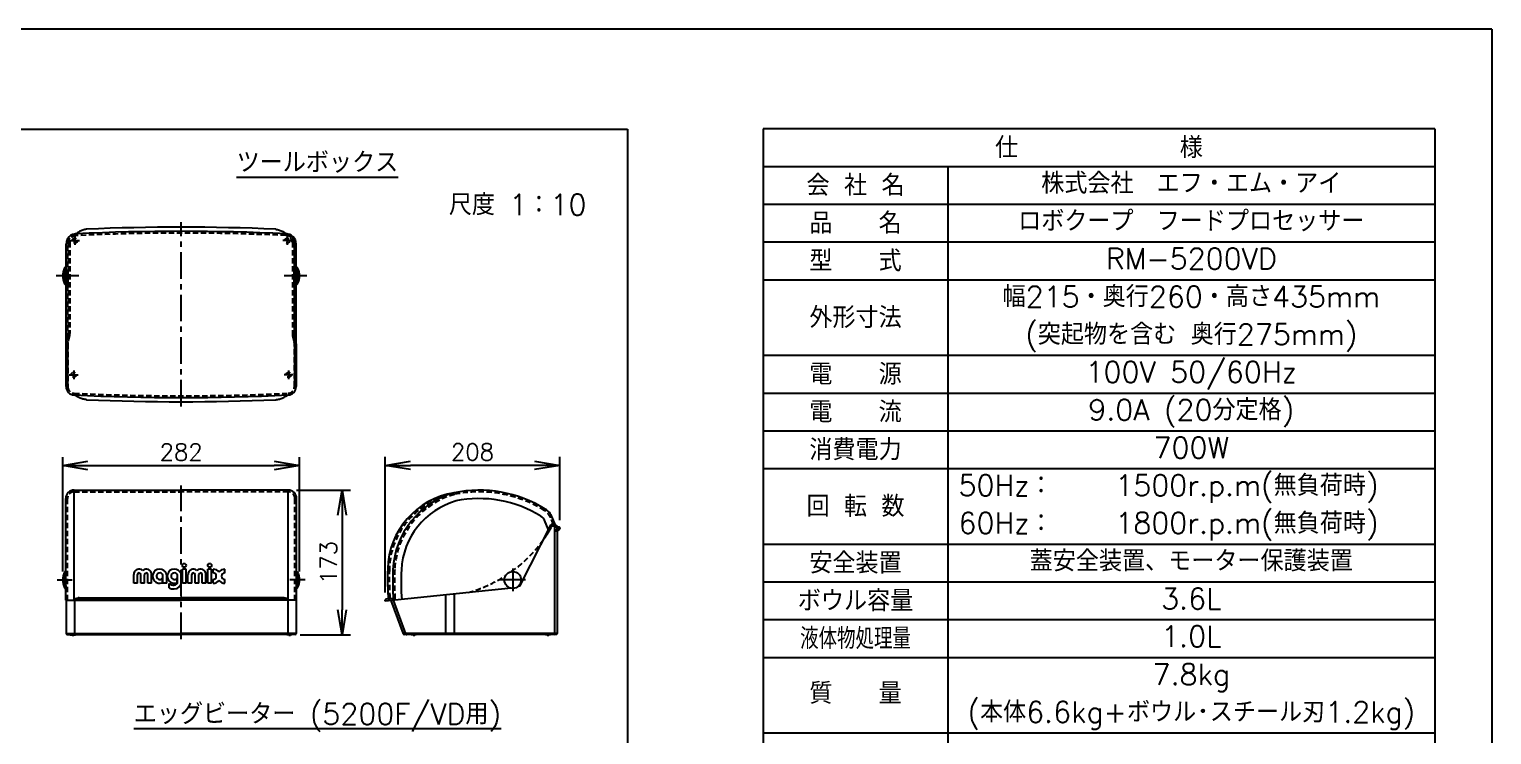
# Model space of a CAD drawing. Extents: x 115 to 2025, y 0 to 1377.
# Drawn here: x 1154 to 2025, y 956 to 1377 of the extents above; entities that cross this region are included whole.
import ezdxf
from ezdxf.enums import TextEntityAlignment as Align

# ---------------------------------------------------------------- set-up
doc = ezdxf.new("R2010")
doc.units = 0
doc.header["$LTSCALE"] = 0.5
doc.header["$MEASUREMENT"] = 0
doc.header["$PDMODE"] = 3
doc.header["$PDSIZE"] = 2.5
doc.linetypes.add('CENTER', pattern=[50.8, 31.75, -6.35, 6.35, -6.35])
doc.linetypes.add('HIDDEN', pattern=[9.525, 6.35, -3.175])
doc.layers.get('0').update_dxf_attribs({"linetype": 'CONTINUOUS'})
doc.layers.get('Defpoints').update_dxf_attribs({"linetype": 'CONTINUOUS'})
for name, color, linetype in [('DANMEN', 7, 'CONTINUOUS'), ('SIYOU', 7, 'CONTINUOUS'), ('SUNPOU', 7, 'CONTINUOUS'), ('WAKU', 7, 'CONTINUOUS')]:
    doc.layers.add(name, color=color, linetype=linetype)
doc.styles.get("Standard").update_dxf_attribs({"font": 'romans.shx', "bigfont": 'extfont.shx'})
doc.dimstyles.new('STYLE_1', dxfattribs={"dimscale": 5, "dimtxt": 2, "dimasz": 3, "dimexe": 1, "dimexo": 1, "dimgap": 0.6, "dimtad": 3, "dimdec": 0, "dimlfac": 2, "dimzin": 0, "dimdsep": 46, "dimtxsty": 'STANDARD', "dimblk1": 'OPEN', "dimblk2": 'OPEN', "dimsah": 1, "dimcen": 1.5, "dimadec": 0, "dimazin": 0, "dimtfac": 1, "dimtdec": 0, "dimtmove": 0, "dimatfit": 0, "dimldrblk": 'DOTSMALL', "dimfxl": 1, "dimtvp": 1, "dimtolj": 1, "dimtzin": 0, "dimarcsym": 0})

# ---------------------------------------------------------------- blocks, each defined once
blk = doc.blocks.new('_OPEN')
at = {"color": 0, "linetype": 'ByBlock'}
for p, q in [((-1, 0.167), (0, 0)), ((0, 0), (-1, -0.167)), ((0, 0), (-1, 0))]:
    blk.add_line(p, q, dxfattribs=at)
blk = doc.blocks.new('*D24')
at = {"layer": 'Defpoints', "color": 0}
for p in [(1365.82, 1116.91), (1469.82, 1079.36), (1365.82, 1036.1)]:
    blk.add_point(p, dxfattribs=at)
at = {"layer": 'SUNPOU', "color": 0, "lineweight": -2}
for p, q in [((1365.82, 1041.1), (1365.82, 1121.91)), ((1454.82, 1116.91), (1380.82, 1116.91)), ((1469.82, 1084.36), (1469.82, 1121.91))]:
    blk.add_line(p, q, dxfattribs=at)
at = {"layer": 'SUNPOU', "color": 0, "lineweight": -2, "xscale": 15, "yscale": 15, "zscale": 15, "rotation": 180}
blk.add_blockref('_OPEN', (1365.82, 1116.91), dxfattribs=at)
at = {"layer": 'SUNPOU', "color": 0, "lineweight": -2, "xscale": 15, "yscale": 15, "zscale": 15}
blk.add_blockref('_OPEN', (1469.82, 1116.91), dxfattribs=at)
at = {"layer": 'SUNPOU', "color": 0, "insert": (1417.82, 1124.91), "char_height": 10, "attachment_point": 5}
blk.add_mtext('\\A1;208', dxfattribs=at)
blk = doc.blocks.new('_DotSmall')
at = {"color": 0, "linetype": 'ByBlock', "const_width": 0.5}
blk.add_lwpolyline([(-0.0625, 0, 1), (0.0625, 0, 1)], format="xyb", close=True, dxfattribs=at)
blk = doc.blocks.new('*D23')
at = {"layer": 'Defpoints', "color": 0}
for p in [(1308.03, 1102.15), (1310.28, 1015.9), (1340.11, 1015.9)]:
    blk.add_point(p, dxfattribs=at)
at = {"layer": 'SUNPOU', "color": 0, "lineweight": -2}
for p, q in [((1313.03, 1102.15), (1345.11, 1102.15)), ((1340.11, 1087.15), (1340.11, 1030.9)), ((1315.28, 1015.9), (1345.11, 1015.9))]:
    blk.add_line(p, q, dxfattribs=at)
at = {"layer": 'SUNPOU', "color": 0, "lineweight": -2, "xscale": 15, "yscale": 15, "zscale": 15}
for p, rotation in [((1340.11, 1102.15), 90), ((1340.11, 1015.9), 270)]:
    blk.add_blockref('_OPEN', p, dxfattribs=dict(at, rotation=rotation))
at = {"layer": 'SUNPOU', "color": 0, "insert": (1332.11, 1059.02), "char_height": 10, "attachment_point": 5, "rotation": 90}
blk.add_mtext('\\A1;173', dxfattribs=at)
blk = doc.blocks.new('*D14')
at = {"layer": 'Defpoints', "color": 0}
for p in [(1314.78, 1116.82), (1173.78, 1048.65), (1314.78, 1048.65)]:
    blk.add_point(p, dxfattribs=at)
at = {"layer": 'SUNPOU', "color": 0, "lineweight": -2}
for p, q in [((1173.78, 1053.65), (1173.78, 1121.82)), ((1188.78, 1116.82), (1299.78, 1116.82)), ((1314.78, 1053.65), (1314.78, 1121.82))]:
    blk.add_line(p, q, dxfattribs=at)
at = {"layer": 'SUNPOU', "color": 0, "lineweight": -2, "xscale": 15, "yscale": 15, "zscale": 15, "rotation": 180}
blk.add_blockref('_OPEN', (1173.78, 1116.82), dxfattribs=at)
at = {"layer": 'SUNPOU', "color": 0, "lineweight": -2, "xscale": 15, "yscale": 15, "zscale": 15}
blk.add_blockref('_OPEN', (1314.78, 1116.82), dxfattribs=at)
at = {"layer": 'SUNPOU', "color": 0, "insert": (1244.28, 1124.82), "char_height": 10, "attachment_point": 5}
blk.add_mtext('\\A1;282', dxfattribs=at)

msp = doc.modelspace()

# ---------------------------------------------------------------- linework, layer by layer
at = {"color": 2}
for p, q in [((1175.78, 1163.84), (1175.78, 1248.78)), ((1312.78, 1163.84), (1312.78, 1248.78)), ((1175.03, 1224.95), (1175.03, 1234.75)), ((1175.34, 1234.85), (1175.28, 1234.85)), ((1175.53, 1233.1), (1175.53, 1234.6)), ((1177.03, 1223.25), (1177.03, 1232.26)), ((1311.53, 1223.25), (1311.53, 1232.26)), ((1313.03, 1233.1), (1313.03, 1234.6)), ((1313.23, 1234.85), (1313.28, 1234.85)), ((1313.53, 1224.95), (1313.53, 1234.75)), ((1175.34, 1224.85), (1175.28, 1224.85)), ((1175.53, 1226.6), (1175.53, 1225.1)), ((1313.03, 1226.6), (1313.03, 1225.1)), ((1313.23, 1224.85), (1313.28, 1224.85)), ((1175.78, 1189.23), (1175.78, 1163.84)), ((1312.78, 1189.23), (1312.78, 1163.84)), ((1180.53, 1102.15), (1244.28, 1102.15)), ((1180.53, 1036.65), (1180.53, 1102.15)), ((1308.03, 1102.15), (1244.28, 1102.15)), ((1308.03, 1036.65), (1308.03, 1102.15)), ((1175.53, 1036.65), (1175.53, 1097.15)), ((1313.03, 1036.65), (1313.03, 1097.15)), ((1446.33, 1045.33), (1464.7, 1081.65)), ((1463.06, 1078.41), (1460.68, 1084.19)), ((1467.13, 1081.65), (1464.7, 1081.65)), ((1468.32, 1080.65), (1465.05, 1080.65)), ((1467.13, 1081.65), (1465.31, 1086.09)), ((1466.32, 1081.15), (1465.62, 1081.15)), ((1466.32, 1081.15), (1466.82, 1080.65)), ((1467.82, 1081.15), (1466.32, 1081.15)), ((1466.82, 1016.65), (1466.82, 1080.65)), ((1467.82, 1081.15), (1468.32, 1080.65)), ((1468.32, 1080.65), (1468.32, 1080.15)), ((1467.82, 1080.15), (1466.82, 1080.15)), ((1468.18, 1079), (1466.82, 1077.65)), ((1468.32, 1077.65), (1466.82, 1077.65)), ((1468.32, 1080.15), (1467.82, 1080.15)), ((1469.68, 1079), (1468.18, 1079)), ((1469.32, 1080.15), (1468.32, 1080.15)), ((1468.32, 1079.65), (1468.32, 1079.36)), ((1468.32, 1079.65), (1469.82, 1079.65)), ((1469.68, 1079), (1468.32, 1077.65)), ((1468.32, 1077.65), (1468.32, 1016.65)), ((1469.82, 1079.65), (1469.82, 1079.36)), ((1247.25, 1055.09), (1245, 1055.09)), ((1245, 1046.65), (1245, 1055.09)), ((1247.25, 1046.65), (1247.25, 1055.09)), ((1262.44, 1055.09), (1260.19, 1055.09)), ((1260.19, 1046.65), (1260.19, 1055.09)), ((1262.44, 1046.65), (1262.44, 1055.09)), ((1263.28, 1052.84), (1263.28, 1055.09)), ((1270.31, 1052.84), (1270.31, 1055.09)), ((1175.03, 1043.75), (1175.03, 1053.54)), ((1175.34, 1053.65), (1175.28, 1053.65)), ((1175.53, 1051.9), (1175.53, 1053.4)), ((1216.03, 1046.65), (1216.03, 1051.85)), ((1218.28, 1046.65), (1216.03, 1046.65)), ((1218.28, 1046.65), (1218.28, 1051.85)), ((1220.25, 1046.65), (1220.25, 1051.85)), ((1222.5, 1046.65), (1220.25, 1046.65)), ((1222.5, 1046.65), (1222.5, 1051.85)), ((1224.47, 1046.65), (1224.47, 1051.85)), ((1226.72, 1046.65), (1224.47, 1046.65)), ((1226.72, 1046.65), (1226.72, 1051.85)), ((1233.19, 1047), (1233.19, 1049.85)), ((1233.47, 1046.65), (1233.47, 1050.87)), ((1235.72, 1046.65), (1233.47, 1046.65)), ((1235.72, 1046.65), (1235.72, 1050.87)), ((1237.13, 1043.93), (1237.13, 1046.51)), ((1241.91, 1047), (1241.91, 1049.85)), ((1242.19, 1047.49), (1242.19, 1050.87)), ((1244.44, 1047.49), (1244.44, 1050.87)), ((1247.25, 1046.65), (1245, 1046.65)), ((1248.37, 1046.65), (1248.37, 1051.85)), ((1250.62, 1046.65), (1248.37, 1046.65)), ((1250.62, 1046.65), (1250.62, 1051.85)), ((1252.59, 1046.65), (1252.59, 1051.85)), ((1254.84, 1046.65), (1252.59, 1046.65)), ((1254.84, 1046.65), (1254.84, 1051.85)), ((1256.81, 1046.65), (1256.81, 1051.85)), ((1259.06, 1046.65), (1256.81, 1046.65)), ((1259.06, 1046.65), (1259.06, 1051.85)), ((1262.44, 1046.65), (1260.19, 1046.65)), ((1263.28, 1046.65), (1263.28, 1048.9)), ((1270.31, 1046.65), (1270.31, 1048.9)), ((1313.03, 1051.9), (1313.03, 1053.4)), ((1313.23, 1053.65), (1313.28, 1053.65)), ((1313.53, 1043.75), (1313.53, 1053.54)), ((1175.34, 1043.65), (1175.28, 1043.65)), ((1175.53, 1045.4), (1175.53, 1043.9)), ((1180.78, 1036.65), (1180.78, 1037.02)), ((1180.97, 1037.4), (1244.28, 1037.4)), ((1181.16, 1037.5), (1182.98, 1037.96)), ((1183.6, 1038.04), (1244.28, 1038.04)), ((1304.97, 1038.04), (1244.28, 1038.04)), ((1307.6, 1037.4), (1244.28, 1037.4)), ((1307.41, 1037.5), (1305.59, 1037.96)), ((1307.78, 1036.65), (1307.78, 1037.02)), ((1313.03, 1045.4), (1313.03, 1043.9)), ((1313.23, 1043.65), (1313.28, 1043.65)), ((1440.82, 1043.75), (1365.82, 1036.1)), ((1370.13, 1037.54), (1366.27, 1037.15)), ((1368.34, 1036.35), (1368.34, 1036.91)), ((1401.82, 1039.77), (1401.82, 1016.15)), ((1407.03, 1016.15), (1407.03, 1040.3)), ((1445.88, 1045.05), (1445.3, 1045.05)), ((1175.53, 1036.65), (1244.28, 1036.65)), ((1175.78, 1036.65), (1175.78, 1016.65)), ((1180.78, 1036.65), (1180.78, 1016.65)), ((1313.03, 1036.65), (1244.28, 1036.65)), ((1307.78, 1036.65), (1307.78, 1016.65)), ((1312.78, 1036.65), (1312.78, 1016.65)), ((1365.82, 1036.65), (1365.82, 1036.1)), ((1365.82, 1036.1), (1365.82, 1036.65)), ((1376.68, 1016.48), (1369.37, 1036.46)), ((1378.2, 1016.48), (1370.84, 1036.61)), ((1175.78, 1016.65), (1244.28, 1016.65)), ((1176.28, 1016.15), (1244.28, 1016.15)), ((1178.28, 1016.15), (1178.28, 1015.9)), ((1178.28, 1015.9), (1181.28, 1015.9)), ((1181.28, 1016.15), (1181.28, 1015.9)), ((1312.78, 1016.65), (1244.28, 1016.65)), ((1312.28, 1016.15), (1244.28, 1016.15)), ((1307.28, 1016.15), (1307.28, 1015.9)), ((1310.28, 1015.9), (1307.28, 1015.9)), ((1310.28, 1016.15), (1310.28, 1015.9)), ((1468.32, 1016.65), (1376.65, 1016.65)), ((1467.82, 1016.15), (1377.15, 1016.15)), ((1381.31, 1015.9), (1381.31, 1016.15)), ((1384.31, 1015.9), (1381.31, 1015.9)), ((1384.31, 1015.9), (1384.31, 1016.15)), ((1461.31, 1016.15), (1461.31, 1015.9)), ((1464.31, 1015.9), (1461.31, 1015.9)), ((1464.31, 1015.9), (1464.31, 1016.15))]:
    msp.add_line(p, q, dxfattribs=at)
for points in [[(1187.95, 1257.61, 0.049899), (1185.74, 1257.12, 0.049899), (1183.68, 1256.19, 0.025713), (1182.7, 1255.56, 0.025713), (1181.79, 1254.84)], [(1300.62, 1257.61, -0.049899), (1302.82, 1257.12, -0.049899), (1304.89, 1256.19, -0.025713), (1305.87, 1255.56, -0.025713), (1306.78, 1254.84)], [(1187.95, 1156.02, -0.040437), (1185.77, 1156.41, -0.040437), (1183.68, 1157.15, -0.02984), (1182.23, 1157.91, -0.02984), (1180.88, 1158.83)], [(1300.62, 1156.02, 0.040437), (1302.8, 1156.41, 0.040437), (1304.89, 1157.15, 0.02984), (1306.33, 1157.91, 0.02984), (1307.68, 1158.83)]]:
    msp.add_lwpolyline(points, format="xyb", dxfattribs=at)
for centre, radius in [((1246.12, 1057.33), 1.12), ((1261.31, 1057.33), 1.12), ((1441.82, 1048.65), 5)]:
    msp.add_circle(centre, radius, dxfattribs=at)
for centre, radius, start, end in [((1181.84, 1248.78), 6.06, 90, 180), ((1244.28, -36.05), 1292.4, 87.22843, 92.77157), ((1244.28, -33.56), 1292.4, 87.50159, 92.49841), ((1306.73, 1248.78), 6.06, 0, 90), ((1184.41, 1229.85), 10.62, 153.6122, 206.3878), ((1175.34, 1234.35), 0.5, 90, 153.6122), ((1175.28, 1234.6), 0.25, 0, 90), ((1175.78, 1233.1), 0.25, 180, 270), ((1312.78, 1233.1), 0.25, 270, 0), ((1313.28, 1234.6), 0.25, 90, 180), ((1313.23, 1234.35), 0.5, 26.3878, 90), ((1304.16, 1229.85), 10.62, 333.6122, 26.3878), ((1175.34, 1225.35), 0.5, 206.3878, 270), ((1175.28, 1225.1), 0.25, 270, 0), ((1175.78, 1226.6), 0.25, 90, 180), ((1312.78, 1226.6), 0.25, 0, 90), ((1313.28, 1225.1), 0.25, 180, 270), ((1313.23, 1225.35), 0.5, 270, 333.6122), ((1180.78, 1163.84), 5, 180, 267.2727), ((1244.28, 2502.13), 1344.79, 267.28339, 272.71661), ((1307.78, 1163.84), 5, 272.7273, 0), ((1244.28, 2499.63), 1344.79, 267.59899, 272.40101), ((1180.53, 1097.15), 5, 90, 180), ((1308.03, 1097.15), 5, 0, 90), ((1414.55, 1054.01), 47.22, 99.4075, 178.50407), ((1420.52, 1052.4), 50.1, 105.86402, 177.11662), ((1421.84, 1027.67), 74.45, 58.07622, 101.63221), ((1420.52, 1052.4), 45.1, 105.86402, 177.11662), ((1421.84, 1027.67), 69.45, 58.07622, 101.63221), ((1456.06, 1082.29), 10, 22.33472, 58.97316), ((1456.06, 1082.29), 5, 22.33472, 58.97316), ((1465.62, 1080.65), 0.5, 90, 151.45848), ((1467.82, 1079.65), 0.5, 0, 90), ((1467.82, 1079.36), 0.5, 315, 0), ((1469.32, 1079.65), 0.5, 0, 90), ((1469.32, 1079.36), 0.5, 315, 0), ((1219.27, 1051.85), 3.23, 49.29429, 180), ((1223.49, 1051.85), 3.23, 0, 130.70571), ((1231.5, 1050.87), 4.22, 0, 293.57818), ((1240.22, 1050.87), 4.22, 0, 293.57818), ((1251.61, 1051.85), 3.23, 49.29429, 180), ((1255.83, 1051.85), 3.23, 0, 130.70571), ((1263.28, 1050.87), 4.22, 33.55731, 90), ((1270.31, 1050.87), 4.22, 90, 146.44269), ((1573.79, 1049.81), 206.52, 178.49292, 183.74607), ((1519.34, 1047.5), 149.04, 177.14531, 184.19556), ((1519.34, 1047.5), 144.04, 177.14531, 184.19556), ((1184.41, 1048.65), 10.62, 153.6122, 206.3878), ((1175.34, 1053.15), 0.5, 90, 153.6122), ((1175.28, 1053.4), 0.25, 0, 90), ((1219.27, 1051.85), 0.984, 0, 180), ((1223.49, 1051.85), 0.984, 0, 180), ((1231.5, 1050.87), 1.97, 0, 328.99728), ((1240.22, 1050.87), 5.34, 234.62346, 270), ((1240.22, 1050.87), 1.97, 0, 328.99728), ((1240.22, 1047.49), 4.22, 270, 0), ((1240.22, 1047.49), 1.97, 270, 0), ((1251.61, 1051.85), 0.984, 0, 180), ((1255.83, 1051.85), 0.984, 0, 180), ((1263.28, 1050.87), 1.97, 270, 90), ((1263.28, 1050.87), 4.22, 270, 326.44269), ((1270.31, 1050.87), 4.22, 213.55731, 270), ((1270.31, 1050.87), 1.97, 90, 270), ((1313.28, 1053.4), 0.25, 90, 180), ((1313.23, 1053.15), 0.5, 26.3878, 90), ((1304.16, 1048.65), 10.62, 333.6122, 26.3878), ((1175.34, 1044.15), 0.5, 206.3878, 270), ((1175.28, 1043.9), 0.25, 270, 0), ((1181.28, 1037.02), 0.5, 104.23598, 180), ((1183.6, 1035.54), 2.5, 90, 104.23598), ((1240.22, 1050.87), 7.59, 245.95792, 270), ((1304.97, 1035.54), 2.5, 75.76402, 90), ((1307.28, 1037.02), 0.5, 0, 75.76402), ((1313.28, 1043.9), 0.25, 180, 270), ((1313.23, 1044.15), 0.5, 270, 333.6122), ((1366.32, 1036.65), 0.5, 95.82663, 180), ((1368.84, 1036.91), 0.5, 95.82663, 180), ((1370.08, 1038.04), 0.5, 275.82663, 4.36415), ((1445.88, 1045.55), 0.5, 270, 333.17125), ((1176.28, 1016.65), 0.5, 180, 270), ((1181.28, 1016.65), 0.5, 180, 270), ((1307.28, 1016.65), 0.5, 270, 0), ((1312.28, 1016.65), 0.5, 270, 0), ((1377.15, 1016.65), 0.5, 200.09523, 270), ((1378.67, 1016.65), 0.5, 200.09523, 270), ((1466.32, 1016.65), 0.5, 270, 0), ((1467.82, 1016.65), 0.5, 270, 360)]:
    msp.add_arc(centre, radius, start, end, dxfattribs=at)
at = {"layer": 'DANMEN', "color": 2, "linetype": 'CENTER'}
for p, q in [((1244.28, 1151.93), (1244.28, 1261.73)), ((1178.42, 1250.84), (1183.65, 1250.84)), ((1181.03, 1253.45), (1181.03, 1248.22)), ((1310.15, 1250.84), (1304.92, 1250.84)), ((1307.53, 1253.45), (1307.53, 1248.22)), ((1183.37, 1229.85), (1169.92, 1229.85)), ((1319.11, 1229.85), (1305.66, 1229.85)), ((1177.67, 1170.84), (1182.9, 1170.84)), ((1180.28, 1173.45), (1180.28, 1168.22)), ((1310.9, 1170.84), (1305.67, 1170.84)), ((1308.28, 1173.45), (1308.28, 1168.22)), ((1244.28, 1013.37), (1244.28, 1104.87)), ((1441.82, 1055.4), (1441.82, 1041.95)), ((1170.44, 1048.65), (1179.44, 1048.65)), ((1318.13, 1048.65), (1309.13, 1048.65)), ((1449.43, 1048.65), (1434.22, 1048.65)), ((1382.81, 1017.06), (1382.81, 1015.2)), ((1462.81, 1017.06), (1462.81, 1015.2))]:
    msp.add_line(p, q, dxfattribs=at)
at = {"layer": 'DANMEN', "color": 2, "linetype": 'HIDDEN'}
for p, q in [((1176.78, 1163.84), (1176.78, 1248.78)), ((1177.03, 1249.84), (1177.03, 1195.46)), ((1178.03, 1249.84), (1178.03, 1195.46)), ((1310.53, 1249.84), (1310.53, 1195.46)), ((1311.53, 1249.84), (1311.53, 1195.46)), ((1311.78, 1163.84), (1311.78, 1248.78)), ((1176.88, 1194.25), (1175.93, 1190.45)), ((1177.85, 1194.01), (1176.9, 1190.2)), ((1310.71, 1194.01), (1311.66, 1190.2)), ((1311.68, 1194.25), (1312.63, 1190.45)), ((1176.78, 1189.23), (1176.78, 1163.84)), ((1311.78, 1189.23), (1311.78, 1163.84)), ((1180.53, 1101.15), (1244.28, 1101.15)), ((1308.03, 1101.15), (1244.28, 1101.15)), ((1176.53, 1036.65), (1176.53, 1097.15)), ((1312.03, 1036.65), (1312.03, 1097.15)), ((1466.05, 1081.65), (1464.38, 1085.71)), ((1179.78, 1017.06), (1179.78, 1015.2)), ((1308.78, 1017.06), (1308.78, 1015.2))]:
    msp.add_line(p, q, dxfattribs=at)
for centre in [(1181.03, 1250.84), (1307.53, 1250.84), (1180.28, 1170.84), (1308.28, 1170.84)]:
    msp.add_circle(centre, 1.5, dxfattribs=at)
for centre, radius, start, end in [((1182.03, 1249.84), 5, 92.7827, 180), ((1244.28, -36.05), 1291.4, 87.22844, 92.77156), ((1306.53, 1249.84), 5, 0, 87.2173), ((1181.84, 1248.78), 5.06, 90, 180), ((1182.03, 1249.84), 4, 92.7827, 180), ((1306.73, 1248.78), 5.06, 0, 90), ((1306.53, 1249.84), 4, 0, 87.2173), ((1172.03, 1195.46), 5, 345.96376, 0), ((1172.03, 1195.46), 6, 345.96376, 0), ((1316.53, 1195.46), 6, 180, 194.03624), ((1316.53, 1195.46), 5, 180, 194.03624), ((1180.78, 1189.23), 5, 165.96376, 180), ((1180.78, 1189.23), 4, 165.96376, 180), ((1307.78, 1189.23), 4, 0, 14.03624), ((1307.78, 1189.23), 5, 0, 14.03624), ((1180.78, 1163.84), 4, 180, 267.2727), ((1244.28, 2502.13), 1343.79, 267.2834, 272.7166), ((1307.78, 1163.84), 4, 272.7273, 0), ((1180.53, 1097.15), 4, 90, 180), ((1308.03, 1097.15), 4, 0, 90), ((1414.55, 1054.01), 46.22, 99.4075, 178.50407), ((1420.52, 1052.4), 49.1, 105.86402, 177.11662), ((1421.84, 1027.67), 73.45, 58.07622, 101.63221), ((1456.06, 1082.29), 9, 22.33472, 58.97316), ((1393.29, 1119.99), 81.84, 305.78807, 325.09057), ((1573.79, 1049.81), 205.52, 178.49292, 183.46478), ((1519.34, 1047.5), 148.04, 177.14531, 184.19556), ((1393.29, 1119.99), 81.84, 285.52207, 302.66917)]:
    msp.add_arc(centre, radius, start, end, dxfattribs=at)
at = {"layer": 'DANMEN', "color": 2}
msp.add_arc((1393.29, 1119.99), 81.84, 325.09057, 331.45848, dxfattribs=at)
at = {"layer": 'SIYOU', "color": 7}
for p, q in [((749.31, 1317.3), (1510.12, 1317.3)), ((1510.12, 1317.3), (1510.12, 776.52)), ((1591.01, 1295), (1991.01, 1295)), ((1701.01, 1295), (1701.01, 822.5)), ((1591.01, 1272.5), (1991.01, 1272.5)), ((1591.01, 1250), (1991.01, 1250)), ((1591.01, 1182.5), (1991.01, 1182.5)), ((1591.01, 1160), (1991.01, 1160)), ((1591.01, 1137.5), (1991.01, 1137.5)), ((1591.01, 1115), (1991.01, 1115)), ((1591.01, 1070), (1991.01, 1070)), ((1591.01, 1047.5), (1991.01, 1047.5)), ((1591.01, 1025), (1991.01, 1025)), ((1591.01, 1002.5), (1991.01, 1002.5)), ((1591.01, 957.5), (1991.01, 957.5))]:
    msp.add_line(p, q, dxfattribs=at)
at = {"layer": 'SIYOU', "color": 6}
for p, q in [((1591.01, 1317.5), (1591.01, 822.5)), ((1991.01, 1317.5), (1591.01, 1317.5)), ((1991.01, 1317.5), (1991.01, 822.5)), ((1591.01, 1227.5), (1991.01, 1227.5))]:
    msp.add_line(p, q, dxfattribs=at)
at = {"layer": 'WAKU', "color": 6}
for q in [(115, 1376.75), (2025, 0)]:
    msp.add_line((2025, 1376.75), q, dxfattribs=at)

# ---------------------------------------------------------------- texts
at = {"layer": 'SIYOU', "color": 7}
for s, p in [('仕\u3000\u3000\u3000\u3000\u3000\u3000\u3000様', (1791.01, 1306.25)), ('会 社 名', (1646.01, 1283.75)), ('品\u3000\u3000名', (1646.01, 1261.25)), ('型\u3000\u3000式', (1646.01, 1238.75)), ('外形寸法', (1646.01, 1205)), ('電\u3000\u3000源', (1646.01, 1171.25)), ('電\u3000\u3000流', (1646.01, 1148.75)), ('消費電力', (1646.01, 1126.25)), ('回 転 数', (1646.01, 1092.5)), ('安全装置', (1646.01, 1058.75)), ('ボウル容量', (1646.01, 1036.25)), ('質\u3000\u3000量', (1646.01, 981.09))]:
    msp.add_text(s, height=12.5, dxfattribs=at).set_placement(p, align=Align.MIDDLE_CENTER)
at = {"layer": 'SIYOU', "color": 1}
for s, p in [('%%Uツールボックス', (1325.47, 1291.16)), ('尺度 1：10', (1444.72, 1265.98)), ('%%Uエッグビーター (5200F/VD用)', (1325.47, 962.61))]:
    msp.add_text(s, height=12.5, dxfattribs=at).set_placement(p, align=Align.CENTER)
for s, p in [('株式会社\u3000エフ・エム・アイ', (1846.01, 1285)), ('ロボクープ\u3000フードプロセッサー', (1846.01, 1262.5)), ('RM-5200VD', (1846.01, 1240)), ('幅215・奥行260・高さ435mm', (1846.01, 1217.5)), ('(突起物を含む 奥行275mm)', (1846.01, 1195)), (' 100V 50/60Hz ', (1846.01, 1172.5)), ('9.0A (20分定格)', (1846.01, 1150)), ('700W', (1846.01, 1127.5)), ('1500r.p.m(無負荷時)', (1879.17, 1105)), ('1800r.p.m(無負荷時)', (1879.17, 1082.5)), ('蓋安全装置、モーター保護装置', (1846.01, 1060)), ('3.6L', (1846.01, 1037.5)), ('1.0L', (1846.01, 1015)), ('7.8kg', (1846.01, 992.5)), ('(本体6.6kg+ボウル･スチール刃1.2kg)', (1846.01, 970))]:
    msp.add_text(s, height=12.5, dxfattribs=at).set_placement(p, align=Align.MIDDLE_CENTER)
for s, p in [('50Hz：', (1707.35, 1105)), ('60Hz：', (1707.35, 1082.5))]:
    msp.add_text(s, height=12.5, dxfattribs=at).set_placement(p, align=Align.MIDDLE_LEFT)
at = {"layer": 'SIYOU', "color": 7, "width": 0.8}
msp.add_text('液体物処理量', height=12.5, dxfattribs=at).set_placement((1646.01, 1013.75), align=Align.MIDDLE_CENTER)

# ---------------------------------------------------------------- dimensions: what is measured, and where the dimension line sits
at = {"layer": 'SUNPOU'}
dim = msp.add_linear_dim(base=(1314.78, 1116.82), p1=(1173.78, 1048.65), p2=(1314.78, 1048.65), dimstyle='STYLE_1', dxfattribs=at)
dim.commit()
dim.dimension.update_dxf_attribs({"geometry": '*D14', "text_midpoint": (1244.28, 1116.82), "dimtype": 160})
for base, p1, p2, angle, picture, middle in [((1365.82, 1116.91), (1469.82, 1079.36), (1365.82, 1036.1), 180, '*D24', (1417.82, 1124.91)), ((1340.10553753, 1015.89852858), (1308.03408765, 1102.14852858), (1310.28408765, 1015.89852858), 90, '*D23', (1332.10553753, 1059.02352858))]:
    dim = msp.add_linear_dim(base=base, p1=p1, p2=p2, angle=angle, dimstyle='STYLE_1', dxfattribs=at)
    dim.commit()
    dim.dimension.update_dxf_attribs({"geometry": picture, "text_midpoint": middle})

doc.saveas('drawing.dxf')
